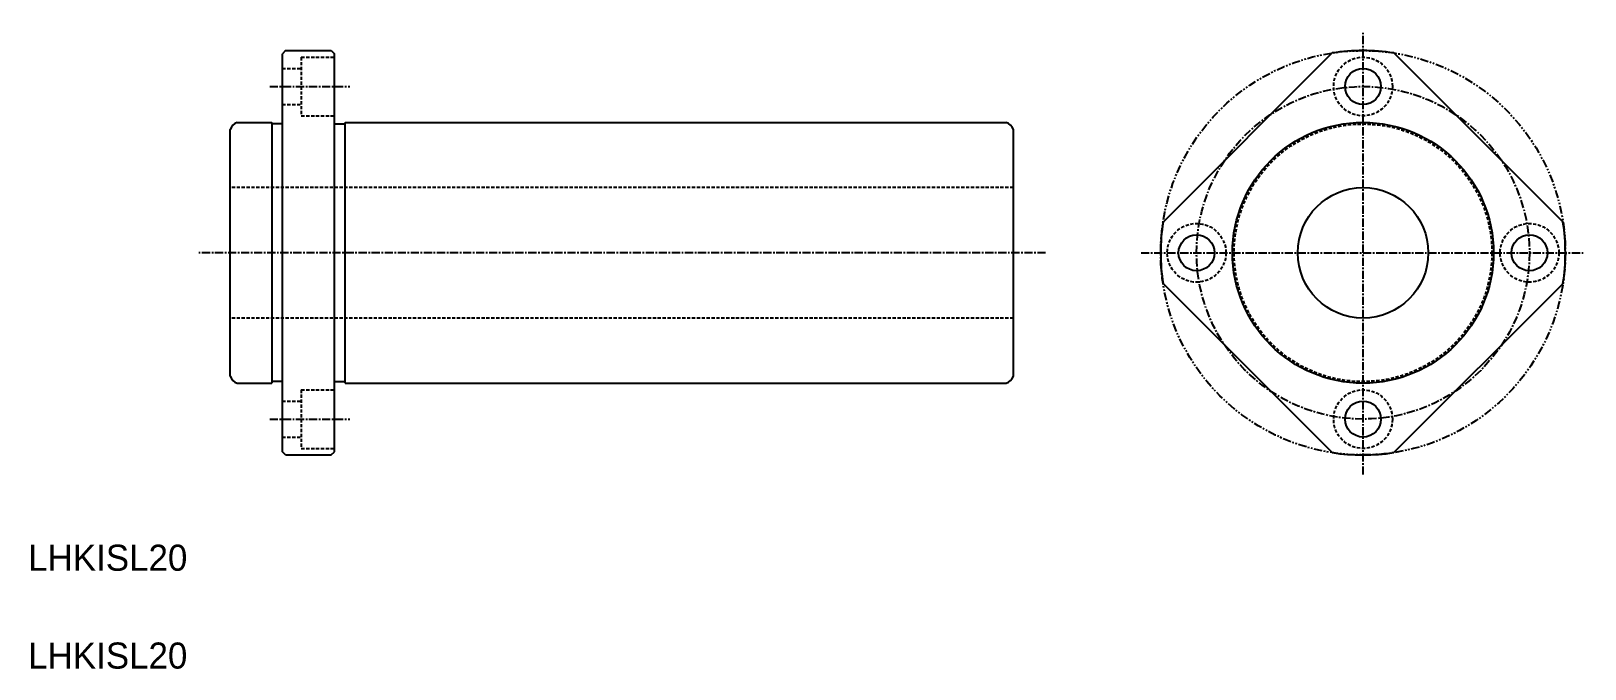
# Model space of a CAD drawing. Extents: x 200 to 438, y 133 to 231.
import ezdxf

# ---------------------------------------------------------------- set-up
doc = ezdxf.new("R2010")
doc.units = 0
for name, pattern in [('CENTER', [2, 1.25, -0.25, 0.25, -0.25]), ('DASHED', [0.75, 0.5, -0.25]), ('PHANTOM', [2.5, 1.25, -0.25, 0.25, -0.25, 0.25, -0.25])]:
    doc.linetypes.add(name, pattern=pattern)
doc.layers.get('0').update_dxf_attribs({"linetype": 'CONTINUOUS'})
doc.layers.add('CENTER', color=1, linetype='CENTER')

msp = doc.modelspace()

# ---------------------------------------------------------------- linework, layer by layer
at = {"color": 7, "linetype": 'CONTINUOUS'}
for p, q in [((239.06, 228.02), (238.56, 227.52)), ((238.56, 166.52), (238.56, 227.52)), ((239.06, 228.02), (246.06, 228.02)), ((246.06, 228.02), (246.56, 227.52)), ((246.56, 166.52), (246.56, 227.52)), ((399.41, 227.66), (373.49, 201.73)), ((434.77, 201.73), (408.84, 227.66)), ((231.65, 217.02), (236.96, 217.02)), ((236.96, 217.02), (236.96, 177.02)), ((238.56, 216.77), (236.96, 216.77)), ((246.56, 216.77), (248.16, 216.77)), ((248.16, 177.02), (248.16, 217.02)), ((248.16, 217.02), (349.47, 217.02)), ((230.56, 178.11), (230.56, 215.93)), ((350.56, 178.11), (350.56, 215.93)), ((399.41, 166.38), (373.49, 192.3)), ((434.77, 192.3), (408.84, 166.38)), ((231.65, 177.02), (236.96, 177.02)), ((238.56, 177.27), (236.96, 177.27)), ((246.56, 177.27), (248.16, 177.27)), ((248.16, 177.02), (349.47, 177.02)), ((239.06, 166.02), (238.56, 166.52)), ((239.06, 166.02), (246.06, 166.02)), ((246.06, 166.02), (246.56, 166.52))]:
    msp.add_line(p, q, dxfattribs=at)
at = {"color": 3, "linetype": 'DASHED'}
for p, q in [((241.46, 227.02), (241.46, 218.02)), ((241.46, 227.02), (246.56, 227.02)), ((238.56, 225.27), (241.46, 225.27)), ((238.56, 219.77), (241.46, 219.77)), ((241.46, 218.02), (246.56, 218.02)), ((350.56, 207.02), (230.56, 207.02)), ((350.56, 187.02), (230.56, 187.02)), ((238.56, 174.27), (241.46, 174.27)), ((241.46, 176.02), (241.46, 167.02)), ((241.46, 176.02), (246.56, 176.02)), ((238.56, 168.77), (241.46, 168.77)), ((241.46, 167.02), (246.56, 167.02))]:
    msp.add_line(p, q, dxfattribs=at)
at = {"color": 3, "linetype": 'PHANTOM'}
msp.add_circle((404.13, 197.02), 31, dxfattribs=at)
at = {"color": 3, "linetype": 'DASHED'}
for centre, radius in [((404.13, 222.52), 4.5), ((404.13, 197.02), 19.75), ((378.63, 197.02), 4.5), ((429.63, 197.02), 4.5), ((404.13, 171.52), 4.5)]:
    msp.add_circle(centre, radius, dxfattribs=at)
at = {"color": 7, "linetype": 'CONTINUOUS'}
for centre, radius in [((404.13, 222.52), 2.75), ((404.13, 197.02), 20), ((404.13, 197.02), 10), ((378.63, 197.02), 2.75), ((429.63, 197.02), 2.75), ((404.13, 171.52), 2.75)]:
    msp.add_circle(centre, radius, dxfattribs=at)
for centre, radius, start, end in [((404.13, 197.02), 31, 81.2493, 98.7507), ((232.41, 215.17), 2, 112.3316, 157.6684), ((348.71, 215.17), 2, 22.3316, 67.6684), ((404.13, 197.02), 31, 171.2493, 188.7507), ((404.13, 197.02), 31, 351.2493, 8.7507), ((232.41, 178.87), 2, 202.3316, 247.6684), ((348.71, 178.87), 2, 292.3316, 337.6684), ((404.13, 197.02), 31, 261.2493, 278.7507)]:
    msp.add_arc(centre, radius, start, end, dxfattribs=at)
at = {"layer": 'CENTER', "color": 1, "linetype": 'CENTER'}
for p, q in [((404.13, 163.02), (404.13, 231.02)), ((236.64, 222.52), (248.9, 222.52)), ((355.49, 197.02), (225.66, 197.02)), ((370.13, 197.02), (438.13, 197.02)), ((236.64, 171.52), (248.9, 171.52))]:
    msp.add_line(p, q, dxfattribs=at)
msp.add_circle((404.13, 197.02), 25.5, dxfattribs=at)

# ---------------------------------------------------------------- texts
at = {"color": 7, "linetype": 'CONTINUOUS'}
for p in [(199.62, 148.27), (199.62, 133.27)]:
    msp.add_text('LHKISL20', height=4, dxfattribs=at).set_placement(p)

doc.saveas('drawing.dxf')
